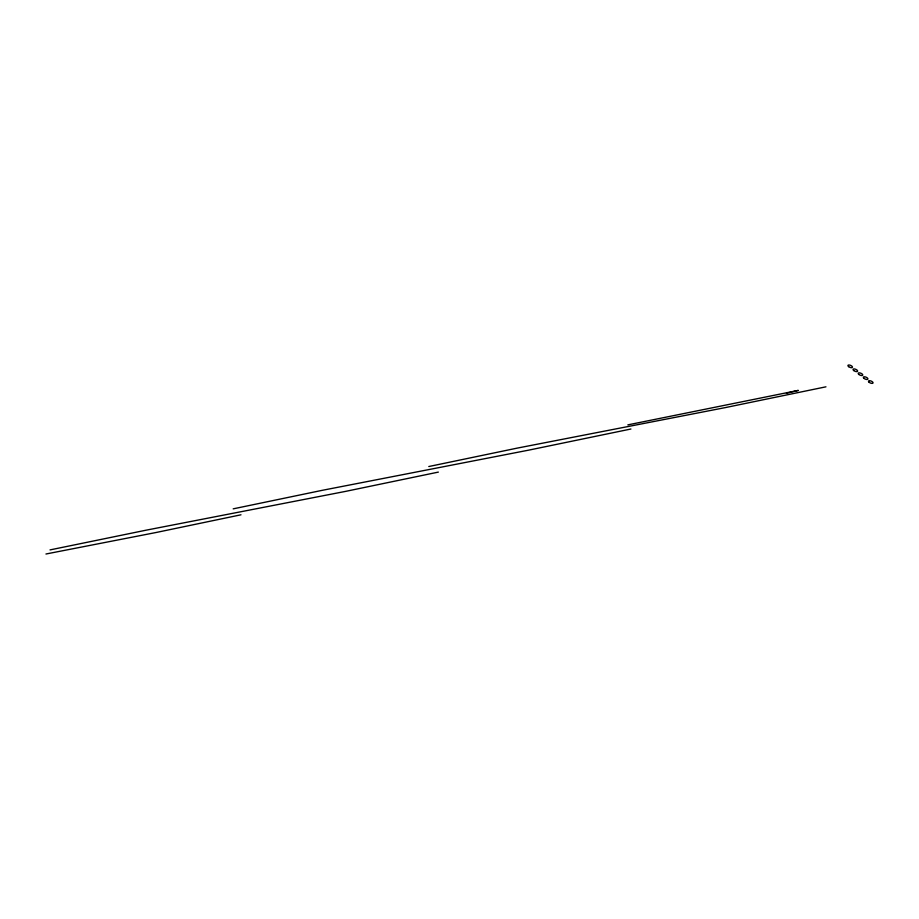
<?xml version="1.0" encoding="UTF-8"?>
<svg xmlns="http://www.w3.org/2000/svg" width="919" height="919" viewBox="0 0 919 919"><rect width="100%" height="100%" fill="white"/><g stroke="black" fill="none" stroke-linecap="round" stroke-linejoin="round"><path stroke-width="1.38" d="M786.446 393.252L798.301 390.403L627.849 424.877M428.794 466.53L517.11 448.139L725.309 407.599L825.963 386.819M630.928 429.012L528.712 450.138L322.098 490.355L233.196 508.85M438.363 472.102L345.498 491.401L146.098 530.183L50.028 549.907M240.985 514.801L156.069 532.503L45.95 554.008M864.021 378.387A2.447 1.045 22.9 0 0 867.846 379.133A2.447 1.045 22.9 0 0 864.986 376.836A2.447 1.045 22.9 0 0 864.021 378.387M869.167 382.304A2.447 1.045 22.9 0 0 872.981 383.062A2.447 1.045 22.9 0 0 870.132 380.753A2.447 1.045 22.9 0 0 869.167 382.304M858.886 374.458A2.447 1.045 22.9 0 0 862.7 375.205A2.447 1.045 22.9 0 0 859.851 372.907A2.447 1.045 22.9 0 0 858.886 374.458M853.74 370.541A2.447 1.045 22.9 0 0 857.565 371.287A2.447 1.045 22.9 0 0 854.704 368.99A2.447 1.045 22.9 0 0 853.74 370.541M848.605 366.612A2.447 1.045 22.9 0 0 852.418 367.359A2.447 1.045 22.9 0 0 849.57 365.061A2.447 1.045 22.9 0 0 848.605 366.612"/></g></svg>
